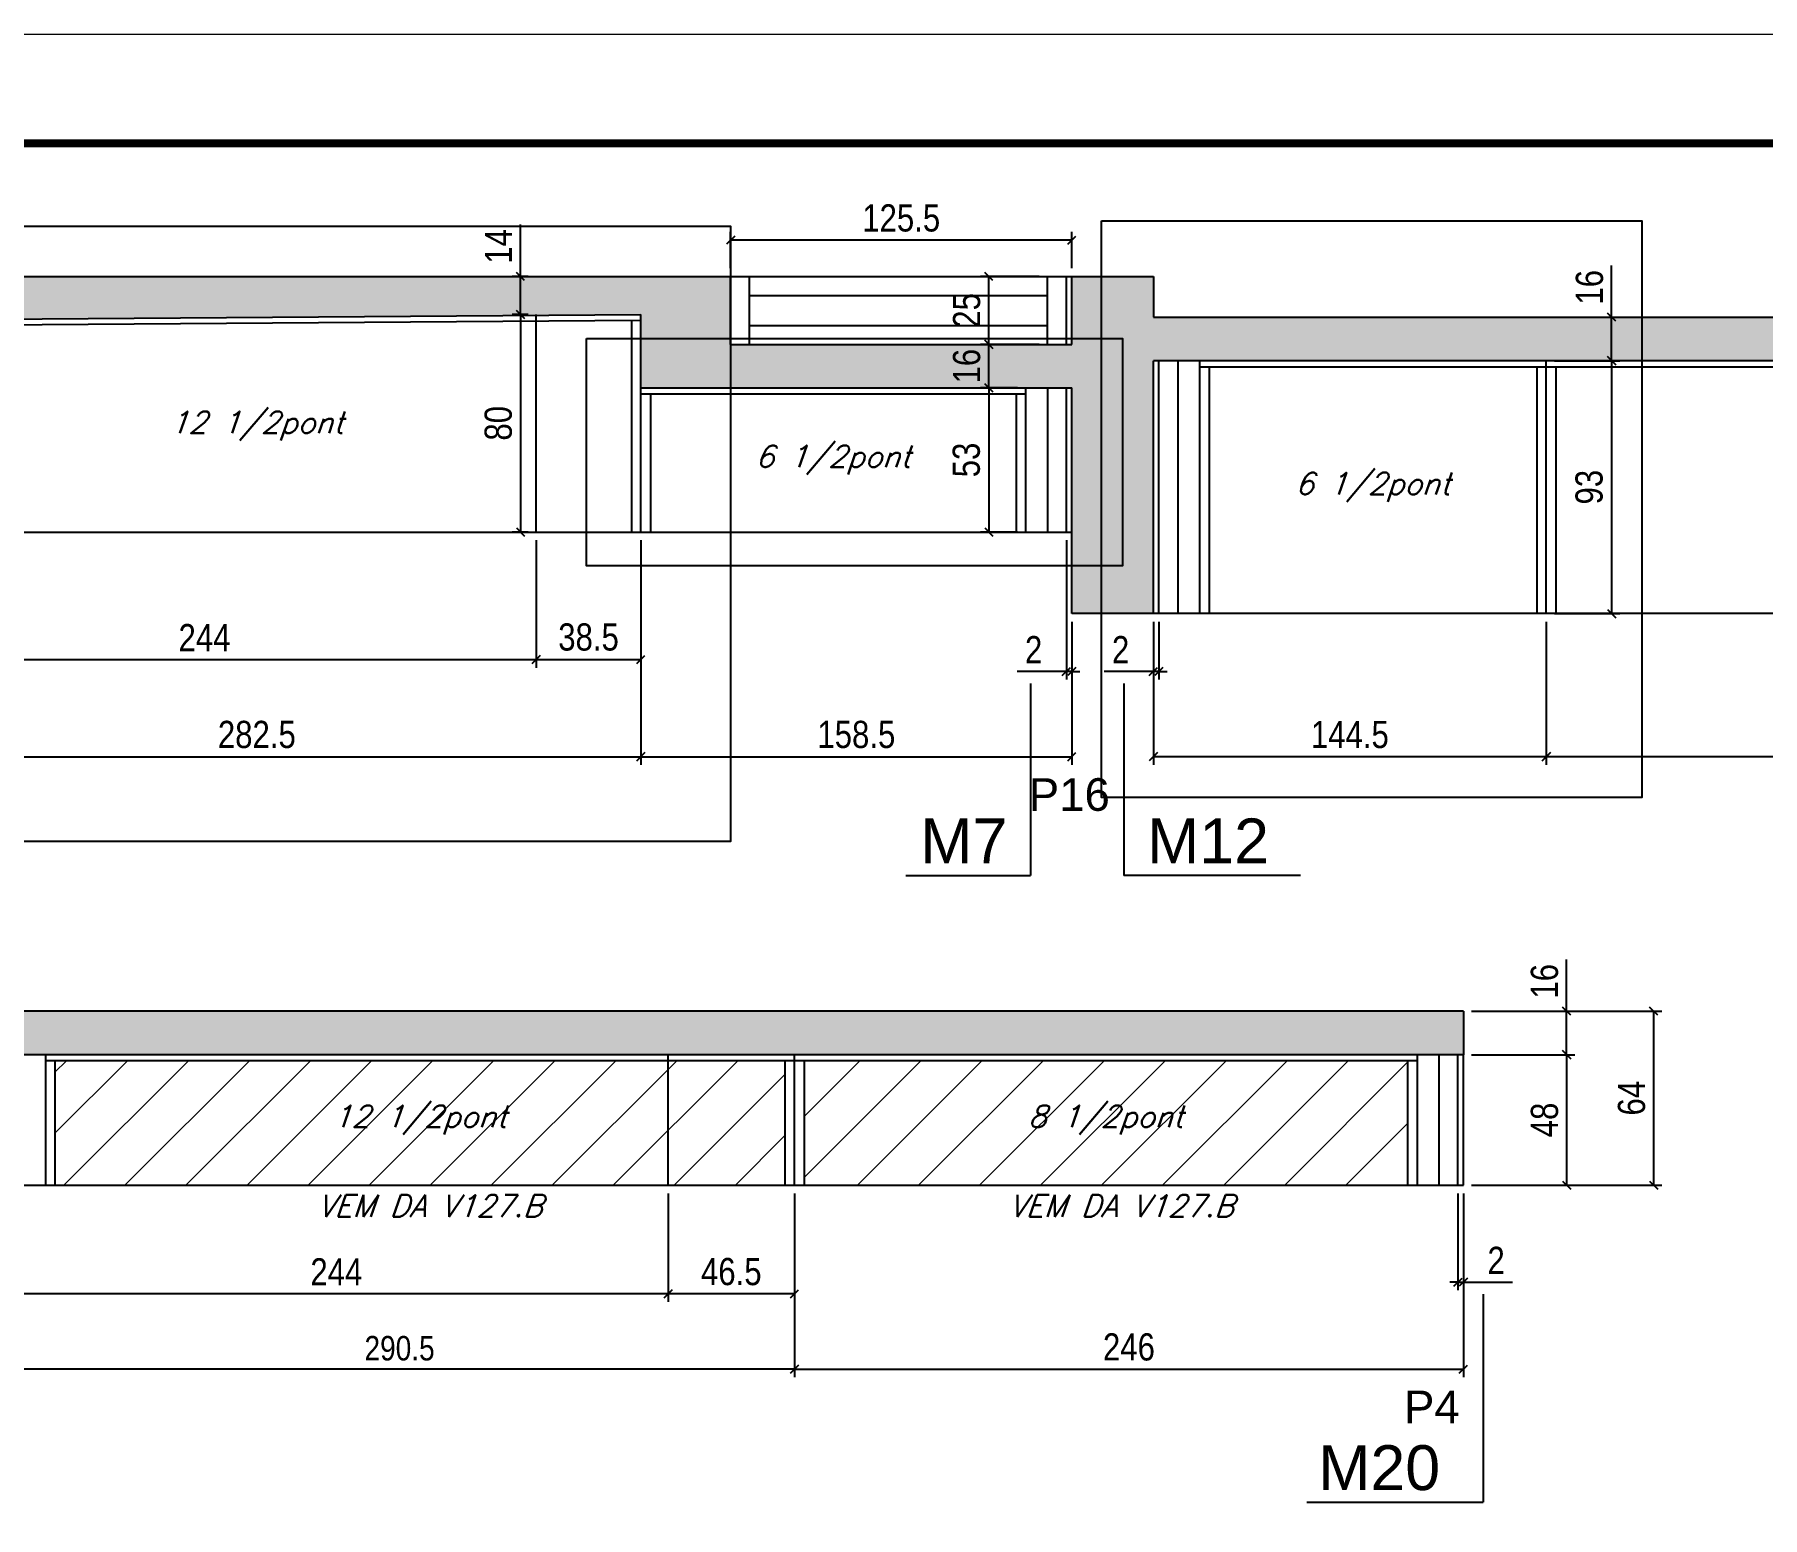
# Model space of a CAD drawing. Extents: x 2603 to 22413, y 1253 to 30260.
# Drawn here: x 6099 to 6734, y 16690 to 17235 of the extents above; entities that cross this region are included whole.
import ezdxf

# ---------------------------------------------------------------- set-up
doc = ezdxf.new("R2010")
doc.units = 0
doc.linetypes.add('DASHED', pattern=[0.75, 0.5, -0.25])
for name, color, linetype in [('5', 5, 'Continuous'), ('COTA', 241, 'Continuous'), ('NOMENCLATURA', 7, 'Continuous'), ('Painéis', 200, 'Continuous'), ('SARR_2.2x7', 40, 'Continuous'), ('SARR_3.5x7', 81, 'Continuous'), ('texto', 7, 'Continuous')]:
    doc.layers.add(name, color=color, linetype=linetype)
for name, color, linetype, lineweight in [('Folhas', 255, 'Continuous', 9), ('Hachura', 251, 'Continuous', 9), ('SARRAFO DE PRESSAO', 251, 'DASHED', 9)]:
    doc.layers.add(name, color=color, linetype=linetype, lineweight=lineweight)
doc.styles.add('COTA TECNICA', font='techl___.ttf', dxfattribs={"height": 10})
doc.styles.add('COTA TECNICA-50', font='techl___.ttf', dxfattribs={"height": 9})
doc.styles.add('Romans', font='romans.shx')
doc.styles.get("Standard").update_dxf_attribs({"font": 'arial.ttf'})
doc.dimstyles.new('COTA PAINEL-50', dxfattribs={"dimtxt": 9, "dimasz": 3, "dimexe": 3, "dimexo": 3, "dimgap": 3, "dimtad": 1, "dimdec": 1, "dimzin": 12, "dimdsep": 46, "dimtxsty": 'COTA TECNICA-50', "dimblk1": 'OBLIQUE', "dimblk2": 'OBLIQUE', "dimsah": 1, "dimcen": 0.9, "dimclrd": 4, "dimclre": 4, "dimclrt": 240, "dimadec": 1, "dimazin": 3, "dimtfac": 1, "dimtdec": 1, "dimtmove": 0, "dimatfit": 3, "dimfxl": 1, "dimtolj": 1, "dimtzin": 12, "dimarcsym": 0})
doc.dimstyles.new('PAINEL', dxfattribs={"dimtxt": 10, "dimasz": 3, "dimexe": 3, "dimexo": 3, "dimgap": 3, "dimtad": 1, "dimdec": 1, "dimzin": 12, "dimdsep": 46, "dimtxsty": 'COTA TECNICA', "dimblk1": 'OBLIQUE', "dimblk2": 'OBLIQUE', "dimsah": 1, "dimcen": 0.9, "dimclrd": 4, "dimclre": 4, "dimclrt": 240, "dimadec": 1, "dimazin": 3, "dimtfac": 1, "dimtdec": 1, "dimtmove": 0, "dimatfit": 3, "dimfxl": 1, "dimtolj": 1, "dimtzin": 12, "dimarcsym": 0})

# ---------------------------------------------------------------- blocks, each defined once
blk = doc.blocks.new('9999999999')
at = {"layer": 'Folhas'}
blk.add_lwpolyline([(98138.98, 34190.21), (99623.98, 34190.21), (99623.98, 35240.21), (98138.98, 35240.21)], close=True, dxfattribs=at)
at = {"layer": 'Folhas', "color": 30, "const_width": 3}
blk.add_lwpolyline([(98213.98, 34230.21), (99583.98, 34230.21), (99583.98, 35200.21), (98213.98, 35200.21)], close=True, dxfattribs=at)
blk = doc.blocks.new('_Oblique')
at = {"color": 0, "linetype": 'ByBlock', "lineweight": -2}
blk.add_line((-0.5, -0.5), (0.5, 0.5), dxfattribs=at)
blk = doc.blocks.new('*D2052')
at = {"layer": 'COTA', "color": 4, "linetype": 'ByBlock', "lineweight": -2, "transparency": 16777216}
for p, q in [((6039.3, 17048.9), (6039.3, 16966.27)), ((6321.8, 17048.9), (6321.8, 16966.27)), ((6039.3, 16969.27), (6321.8, 16969.27))]:
    blk.add_line(p, q, dxfattribs=at)
at = {"layer": 'Defpoints', "color": 0, "linetype": 'ByBlock', "transparency": 16777216}
for p in [(6039.3, 17051.9), (6321.8, 17051.9), (6321.8, 16969.27)]:
    blk.add_point(p, dxfattribs=at)
at = {"layer": 'COTA', "color": 4, "linetype": 'ByBlock', "lineweight": -2, "transparency": 16777216, "xscale": 3, "yscale": 3, "zscale": 3, "rotation": 180}
blk.add_blockref('_Oblique', (6039.3, 16969.27), dxfattribs=at)
at = {"layer": 'COTA', "color": 4, "linetype": 'ByBlock', "lineweight": -2, "transparency": 16777216, "xscale": 3, "yscale": 3, "zscale": 3}
blk.add_blockref('_Oblique', (6321.8, 16969.27), dxfattribs=at)
at = {"layer": 'COTA', "color": 240, "linetype": 'ByBlock', "transparency": 16777216, "insert": (6180.55, 16977.4), "char_height": 10, "attachment_point": 5, "style": 'COTA TECNICA'}
blk.add_mtext('\\A1;282.5', dxfattribs=at)
blk = doc.blocks.new('*D2053')
at = {"layer": 'COTA', "color": 4, "linetype": 'ByBlock', "lineweight": -2, "transparency": 16777216}
for p, q in [((6321.8, 17048.9), (6321.8, 16966.27)), ((6480.3, 17018.9), (6480.3, 16966.27)), ((6321.8, 16969.27), (6480.3, 16969.27))]:
    blk.add_line(p, q, dxfattribs=at)
at = {"layer": 'Defpoints', "color": 0, "linetype": 'ByBlock', "transparency": 16777216}
for p in [(6321.8, 17051.9), (6480.3, 17021.9), (6480.3, 16969.27)]:
    blk.add_point(p, dxfattribs=at)
at = {"layer": 'COTA', "color": 4, "linetype": 'ByBlock', "lineweight": -2, "transparency": 16777216, "xscale": 3, "yscale": 3, "zscale": 3, "rotation": 180}
blk.add_blockref('_Oblique', (6321.8, 16969.27), dxfattribs=at)
at = {"layer": 'COTA', "color": 4, "linetype": 'ByBlock', "lineweight": -2, "transparency": 16777216, "xscale": 3, "yscale": 3, "zscale": 3}
blk.add_blockref('_Oblique', (6480.3, 16969.27), dxfattribs=at)
at = {"layer": 'COTA', "color": 240, "linetype": 'ByBlock', "transparency": 16777216, "insert": (6401.05, 16977.4), "char_height": 10, "attachment_point": 5, "style": 'COTA TECNICA'}
blk.add_mtext('\\A1;158.5', dxfattribs=at)
blk = doc.blocks.new('*D1924')
at = {"layer": 'COTA', "color": 4, "linetype": 'ByBlock', "lineweight": -2, "transparency": 16777216}
for p, q in [((6654.8, 17018.9), (6654.8, 16966.27)), ((6898.8, 17018.9), (6898.8, 16966.27)), ((6898.8, 16969.27), (6654.8, 16969.27))]:
    blk.add_line(p, q, dxfattribs=at)
at = {"layer": 'Defpoints', "color": 0, "linetype": 'ByBlock', "transparency": 16777216}
for p in [(6654.8, 17021.9), (6898.8, 17021.9), (6654.8, 16969.27)]:
    blk.add_point(p, dxfattribs=at)
at = {"layer": 'COTA', "color": 4, "linetype": 'ByBlock', "lineweight": -2, "transparency": 16777216, "xscale": 3, "yscale": 3, "zscale": 3, "rotation": 180}
blk.add_blockref('_Oblique', (6654.8, 16969.27), dxfattribs=at)
at = {"layer": 'COTA', "color": 4, "linetype": 'ByBlock', "lineweight": -2, "transparency": 16777216, "xscale": 3, "yscale": 3, "zscale": 3}
blk.add_blockref('_Oblique', (6898.8, 16969.27), dxfattribs=at)
at = {"layer": 'COTA', "color": 240, "linetype": 'ByBlock', "transparency": 16777216, "insert": (6776.8, 16977.34), "char_height": 10, "attachment_point": 5, "style": 'COTA TECNICA'}
blk.add_mtext('\\A1;244', dxfattribs=at)
blk = doc.blocks.new('*D1925')
at = {"layer": 'COTA', "color": 4, "linetype": 'ByBlock', "lineweight": -2, "transparency": 16777216}
for p, q in [((6510.3, 17018.9), (6510.3, 16966.27)), ((6654.8, 17018.9), (6654.8, 16966.27)), ((6654.8, 16969.27), (6510.3, 16969.27))]:
    blk.add_line(p, q, dxfattribs=at)
at = {"layer": 'Defpoints', "color": 0, "linetype": 'ByBlock', "transparency": 16777216}
for p in [(6510.3, 17021.9), (6654.8, 17021.9), (6510.3, 16969.27)]:
    blk.add_point(p, dxfattribs=at)
at = {"layer": 'COTA', "color": 4, "linetype": 'ByBlock', "lineweight": -2, "transparency": 16777216, "xscale": 3, "yscale": 3, "zscale": 3, "rotation": 180}
blk.add_blockref('_Oblique', (6510.3, 16969.27), dxfattribs=at)
at = {"layer": 'COTA', "color": 4, "linetype": 'ByBlock', "lineweight": -2, "transparency": 16777216, "xscale": 3, "yscale": 3, "zscale": 3}
blk.add_blockref('_Oblique', (6654.8, 16969.27), dxfattribs=at)
at = {"layer": 'COTA', "color": 240, "linetype": 'ByBlock', "transparency": 16777216, "insert": (6582.55, 16977.38), "char_height": 10, "attachment_point": 5, "style": 'COTA TECNICA'}
blk.add_mtext('\\A1;144.5', dxfattribs=at)
blk = doc.blocks.new('*D1926')
at = {"layer": 'COTA', "color": 4, "linetype": 'ByBlock', "lineweight": -2, "transparency": 16777216}
for p, q in [((6510.3, 17018.9), (6510.3, 16997.64)), ((6512.3, 17018.9), (6512.3, 16997.64)), ((6510.3, 17000.64), (6492.19, 17000.64)), ((6512.3, 17000.64), (6510.3, 17000.64)), ((6512.3, 17000.64), (6515.3, 17000.64))]:
    blk.add_line(p, q, dxfattribs=at)
at = {"layer": 'Defpoints', "color": 0, "linetype": 'ByBlock', "transparency": 16777216}
for p in [(6510.3, 17021.9), (6512.3, 17021.9), (6510.3, 17000.64)]:
    blk.add_point(p, dxfattribs=at)
at = {"layer": 'COTA', "color": 4, "linetype": 'ByBlock', "lineweight": -2, "transparency": 16777216, "xscale": 3, "yscale": 3, "zscale": 3}
blk.add_blockref('_Oblique', (6510.3, 17000.64), dxfattribs=at)
at = {"layer": 'COTA', "color": 4, "linetype": 'ByBlock', "lineweight": -2, "transparency": 16777216, "xscale": 3, "yscale": 3, "zscale": 3, "rotation": 180}
blk.add_blockref('_Oblique', (6512.3, 17000.64), dxfattribs=at)
at = {"layer": 'COTA', "color": 240, "linetype": 'ByBlock', "transparency": 16777216, "insert": (6498.24, 17008.64), "char_height": 10, "attachment_point": 5, "style": 'COTA TECNICA'}
blk.add_mtext('\\A1;2', dxfattribs=at)
blk = doc.blocks.new('*D2002')
at = {"layer": 'COTA', "color": 4, "linetype": 'ByBlock', "lineweight": -2, "transparency": 16777216}
for p, q in [((6478.3, 17048.9), (6478.3, 16997.64)), ((6480.3, 17018.9), (6480.3, 16997.64)), ((6478.3, 17000.64), (6460.19, 17000.64)), ((6480.3, 17000.64), (6478.3, 17000.64)), ((6480.3, 17000.64), (6483.3, 17000.64))]:
    blk.add_line(p, q, dxfattribs=at)
at = {"layer": 'Defpoints', "color": 0, "linetype": 'ByBlock', "transparency": 16777216}
for p in [(6478.3, 17051.9), (6480.3, 17021.9), (6478.3, 17000.64)]:
    blk.add_point(p, dxfattribs=at)
at = {"layer": 'COTA', "color": 4, "linetype": 'ByBlock', "lineweight": -2, "transparency": 16777216, "xscale": 3, "yscale": 3, "zscale": 3}
blk.add_blockref('_Oblique', (6478.3, 17000.64), dxfattribs=at)
at = {"layer": 'COTA', "color": 4, "linetype": 'ByBlock', "lineweight": -2, "transparency": 16777216, "xscale": 3, "yscale": 3, "zscale": 3, "rotation": 180}
blk.add_blockref('_Oblique', (6480.3, 17000.64), dxfattribs=at)
at = {"layer": 'COTA', "color": 240, "linetype": 'ByBlock', "transparency": 16777216, "insert": (6466.24, 17008.64), "char_height": 10, "attachment_point": 5, "style": 'COTA TECNICA'}
blk.add_mtext('\\A1;2', dxfattribs=at)
blk = doc.blocks.new('*D2003')
at = {"layer": 'COTA', "color": 4, "linetype": 'ByBlock', "lineweight": -2, "transparency": 16777216}
for p, q in [((6039.3, 17048.9), (6039.3, 17002)), ((6283.3, 17048.9), (6283.3, 17002)), ((6039.3, 17005), (6283.3, 17005))]:
    blk.add_line(p, q, dxfattribs=at)
at = {"layer": 'Defpoints', "color": 0, "linetype": 'ByBlock', "transparency": 16777216}
for p in [(6039.3, 17051.9), (6283.3, 17051.9), (6283.3, 17005)]:
    blk.add_point(p, dxfattribs=at)
at = {"layer": 'COTA', "color": 4, "linetype": 'ByBlock', "lineweight": -2, "transparency": 16777216, "xscale": 3, "yscale": 3, "zscale": 3, "rotation": 180}
blk.add_blockref('_Oblique', (6039.3, 17005), dxfattribs=at)
at = {"layer": 'COTA', "color": 4, "linetype": 'ByBlock', "lineweight": -2, "transparency": 16777216, "xscale": 3, "yscale": 3, "zscale": 3}
blk.add_blockref('_Oblique', (6283.3, 17005), dxfattribs=at)
at = {"layer": 'COTA', "color": 240, "linetype": 'ByBlock', "transparency": 16777216, "insert": (6161.3, 17013.07), "char_height": 10, "attachment_point": 5, "style": 'COTA TECNICA'}
blk.add_mtext('\\A1;244', dxfattribs=at)
blk = doc.blocks.new('*D2004')
at = {"layer": 'COTA', "color": 4, "linetype": 'ByBlock', "lineweight": -2, "transparency": 16777216}
for p, q in [((6283.3, 17048.9), (6283.3, 17002)), ((6321.8, 17048.9), (6321.8, 17002)), ((6283.3, 17005), (6321.8, 17005))]:
    blk.add_line(p, q, dxfattribs=at)
at = {"layer": 'Defpoints', "color": 0, "linetype": 'ByBlock', "transparency": 16777216}
for p in [(6283.3, 17051.9), (6321.8, 17051.9), (6321.8, 17005)]:
    blk.add_point(p, dxfattribs=at)
at = {"layer": 'COTA', "color": 4, "linetype": 'ByBlock', "lineweight": -2, "transparency": 16777216, "xscale": 3, "yscale": 3, "zscale": 3, "rotation": 180}
blk.add_blockref('_Oblique', (6283.3, 17005), dxfattribs=at)
at = {"layer": 'COTA', "color": 4, "linetype": 'ByBlock', "lineweight": -2, "transparency": 16777216, "xscale": 3, "yscale": 3, "zscale": 3}
blk.add_blockref('_Oblique', (6321.8, 17005), dxfattribs=at)
at = {"layer": 'COTA', "color": 240, "linetype": 'ByBlock', "transparency": 16777216, "insert": (6302.55, 17013.24), "char_height": 10, "attachment_point": 5, "style": 'COTA TECNICA'}
blk.add_mtext('\\A1;38.5', dxfattribs=at)
blk = doc.blocks.new('*D2008')
at = {"layer": 'COTA', "color": 4, "linetype": 'ByBlock', "lineweight": -2, "transparency": 16777216}
for p, q in [((6657.8, 17114.9), (6681.83, 17114.9)), ((6678.83, 17114.9), (6678.83, 17021.9)), ((6657.8, 17021.9), (6681.83, 17021.9))]:
    blk.add_line(p, q, dxfattribs=at)
at = {"layer": 'Defpoints', "color": 0, "linetype": 'ByBlock', "transparency": 16777216}
for p in [(6654.8, 17114.9), (6654.8, 17021.9), (6678.83, 17021.9)]:
    blk.add_point(p, dxfattribs=at)
at = {"layer": 'COTA', "color": 4, "linetype": 'ByBlock', "lineweight": -2, "transparency": 16777216, "xscale": 3, "yscale": 3, "zscale": 3}
for p, rotation in [((6678.83, 17114.9), 90), ((6678.83, 17021.9), 270)]:
    blk.add_blockref('_Oblique', p, dxfattribs=dict(at, rotation=rotation))
at = {"layer": 'COTA', "color": 240, "linetype": 'ByBlock', "transparency": 16777216, "insert": (6670.58, 17068.4), "char_height": 10, "attachment_point": 5, "rotation": 90, "style": 'COTA TECNICA'}
blk.add_mtext('\\A1;93', dxfattribs=at)
blk = doc.blocks.new('*D2009')
at = {"layer": 'COTA', "color": 4, "linetype": 'ByBlock', "lineweight": -2, "transparency": 16777216}
for p, q in [((6678.83, 17130.9), (6678.83, 17149.91)), ((6678.83, 17114.9), (6678.83, 17130.9)), ((6681.83, 17130.9), (6681.83, 17130.9)), ((6681.83, 17114.9), (6681.83, 17114.9))]:
    blk.add_line(p, q, dxfattribs=at)
at = {"layer": 'Defpoints', "color": 0, "linetype": 'ByBlock', "transparency": 16777216}
for p in [(6678.83, 17130.9), (6678.83, 17130.9), (6678.83, 17114.9)]:
    blk.add_point(p, dxfattribs=at)
at = {"layer": 'COTA', "color": 4, "linetype": 'ByBlock', "lineweight": -2, "transparency": 16777216, "xscale": 3, "yscale": 3, "zscale": 3}
for p, rotation in [((6678.83, 17130.9), 90), ((6678.83, 17114.9), 270)]:
    blk.add_blockref('_Oblique', p, dxfattribs=dict(at, rotation=rotation))
at = {"layer": 'COTA', "color": 240, "linetype": 'ByBlock', "transparency": 16777216, "insert": (6670.72, 17141.9), "char_height": 10, "attachment_point": 5, "rotation": 90, "style": 'COTA TECNICA'}
blk.add_mtext('\\A1;16', dxfattribs=at)
blk = doc.blocks.new('*D2010')
at = {"layer": 'COTA', "color": 4, "linetype": 'ByBlock', "lineweight": -2, "transparency": 16777216}
for p, q in [((6354.8, 17148.9), (6354.8, 17162.24)), ((6480.3, 17159.24), (6354.8, 17159.24)), ((6480.3, 17148.9), (6480.3, 17162.24))]:
    blk.add_line(p, q, dxfattribs=at)
at = {"layer": 'Defpoints', "color": 0, "linetype": 'ByBlock', "transparency": 16777216}
for p in [(6354.8, 17159.24), (6354.8, 17145.9), (6480.3, 17145.9)]:
    blk.add_point(p, dxfattribs=at)
at = {"layer": 'COTA', "color": 4, "linetype": 'ByBlock', "lineweight": -2, "transparency": 16777216, "xscale": 3, "yscale": 3, "zscale": 3, "rotation": 180}
blk.add_blockref('_Oblique', (6354.8, 17159.24), dxfattribs=at)
at = {"layer": 'COTA', "color": 4, "linetype": 'ByBlock', "lineweight": -2, "transparency": 16777216, "xscale": 3, "yscale": 3, "zscale": 3}
blk.add_blockref('_Oblique', (6480.3, 17159.24), dxfattribs=at)
at = {"layer": 'COTA', "color": 240, "linetype": 'ByBlock', "transparency": 16777216, "insert": (6417.55, 17167.35), "char_height": 10, "attachment_point": 5, "style": 'COTA TECNICA'}
blk.add_mtext('\\A1;125.5', dxfattribs=at)
blk = doc.blocks.new('*D359')
at = {"layer": 'COTA', "color": 4, "linetype": 'ByBlock', "lineweight": -2, "transparency": 16777216}
for p, q in [((6378.3, 16808.69), (6378.3, 16741.06)), ((6087.8, 16793.69), (6087.8, 16741.06)), ((6378.3, 16744.06), (6087.8, 16744.06))]:
    blk.add_line(p, q, dxfattribs=at)
at = {"layer": 'Defpoints', "color": 0, "linetype": 'ByBlock', "transparency": 16777216}
for p in [(6378.3, 16811.69), (6087.8, 16796.69), (6087.8, 16744.06)]:
    blk.add_point(p, dxfattribs=at)
at = {"layer": 'COTA', "color": 4, "linetype": 'ByBlock', "lineweight": -2, "transparency": 16777216, "xscale": 3, "yscale": 3, "zscale": 3, "rotation": 180}
blk.add_blockref('_Oblique', (6087.8, 16744.06), dxfattribs=at)
at = {"layer": 'COTA', "color": 4, "linetype": 'ByBlock', "lineweight": -2, "transparency": 16777216, "xscale": 3, "yscale": 3, "zscale": 3}
blk.add_blockref('_Oblique', (6378.3, 16744.06), dxfattribs=at)
at = {"layer": 'COTA', "color": 240, "linetype": 'ByBlock', "transparency": 16777216, "insert": (6233.05, 16751.69), "char_height": 9, "attachment_point": 5, "style": 'COTA TECNICA-50'}
blk.add_mtext('\\A1;290.5', dxfattribs=at)
blk = doc.blocks.new('*D2011')
at = {"layer": 'COTA', "color": 4, "linetype": 'ByBlock', "lineweight": -2, "transparency": 16777216}
for p, q in [((6378.3, 16808.69), (6378.3, 16741.06)), ((6624.3, 16808.69), (6624.3, 16741.06)), ((6378.3, 16744.06), (6624.3, 16744.06))]:
    blk.add_line(p, q, dxfattribs=at)
at = {"layer": 'Defpoints', "color": 0, "linetype": 'ByBlock', "transparency": 16777216}
for p in [(6378.3, 16811.69), (6624.3, 16811.69), (6624.3, 16744.06)]:
    blk.add_point(p, dxfattribs=at)
at = {"layer": 'COTA', "color": 4, "linetype": 'ByBlock', "lineweight": -2, "transparency": 16777216, "xscale": 3, "yscale": 3, "zscale": 3, "rotation": 180}
blk.add_blockref('_Oblique', (6378.3, 16744.06), dxfattribs=at)
at = {"layer": 'COTA', "color": 4, "linetype": 'ByBlock', "lineweight": -2, "transparency": 16777216, "xscale": 3, "yscale": 3, "zscale": 3}
blk.add_blockref('_Oblique', (6624.3, 16744.06), dxfattribs=at)
at = {"layer": 'COTA', "color": 240, "linetype": 'ByBlock', "transparency": 16777216, "insert": (6501.3, 16752.16), "char_height": 10, "attachment_point": 5, "style": 'COTA TECNICA'}
blk.add_mtext('\\A1;246', dxfattribs=at)
blk = doc.blocks.new('*D2012')
at = {"layer": 'COTA', "color": 4, "linetype": 'ByBlock', "lineweight": -2, "transparency": 16777216}
for p, q in [((6622.3, 16808.69), (6622.3, 16773.05)), ((6624.3, 16808.69), (6624.3, 16773.05)), ((6622.3, 16776.05), (6619.3, 16776.05)), ((6622.3, 16776.05), (6624.3, 16776.05)), ((6624.3, 16776.05), (6642.41, 16776.05))]:
    blk.add_line(p, q, dxfattribs=at)
at = {"layer": 'Defpoints', "color": 0, "linetype": 'ByBlock', "transparency": 16777216}
for p in [(6622.3, 16811.69), (6624.3, 16811.69), (6624.3, 16776.05)]:
    blk.add_point(p, dxfattribs=at)
at = {"layer": 'COTA', "color": 4, "linetype": 'ByBlock', "lineweight": -2, "transparency": 16777216, "xscale": 3, "yscale": 3, "zscale": 3}
blk.add_blockref('_Oblique', (6622.3, 16776.05), dxfattribs=at)
at = {"layer": 'COTA', "color": 4, "linetype": 'ByBlock', "lineweight": -2, "transparency": 16777216, "xscale": 3, "yscale": 3, "zscale": 3, "rotation": 180}
blk.add_blockref('_Oblique', (6624.3, 16776.05), dxfattribs=at)
at = {"layer": 'COTA', "color": 240, "linetype": 'ByBlock', "transparency": 16777216, "insert": (6636.35, 16784.05), "char_height": 10, "attachment_point": 5, "style": 'COTA TECNICA'}
blk.add_mtext('\\A1;2', dxfattribs=at)
blk = doc.blocks.new('*D2013')
at = {"layer": 'COTA', "color": 4, "linetype": 'ByBlock', "lineweight": -2, "transparency": 16777216}
for p, q in [((6331.8, 16808.69), (6331.8, 16768.76)), ((6378.3, 16808.69), (6378.3, 16768.76)), ((6378.3, 16771.76), (6331.8, 16771.76))]:
    blk.add_line(p, q, dxfattribs=at)
at = {"layer": 'Defpoints', "color": 0, "linetype": 'ByBlock', "transparency": 16777216}
for p in [(6331.8, 16811.69), (6378.3, 16811.69), (6331.8, 16771.76)]:
    blk.add_point(p, dxfattribs=at)
at = {"layer": 'COTA', "color": 4, "linetype": 'ByBlock', "lineweight": -2, "transparency": 16777216, "xscale": 3, "yscale": 3, "zscale": 3, "rotation": 180}
blk.add_blockref('_Oblique', (6331.8, 16771.76), dxfattribs=at)
at = {"layer": 'COTA', "color": 4, "linetype": 'ByBlock', "lineweight": -2, "transparency": 16777216, "xscale": 3, "yscale": 3, "zscale": 3}
blk.add_blockref('_Oblique', (6378.3, 16771.76), dxfattribs=at)
at = {"layer": 'COTA', "color": 240, "linetype": 'ByBlock', "transparency": 16777216, "insert": (6355.05, 16779.87), "char_height": 10, "attachment_point": 5, "style": 'COTA TECNICA'}
blk.add_mtext('\\A1;46.5', dxfattribs=at)
blk = doc.blocks.new('*D2014')
at = {"layer": 'COTA', "color": 4, "linetype": 'ByBlock', "lineweight": -2, "transparency": 16777216}
for p, q in [((6331.8, 16808.69), (6331.8, 16768.76)), ((6087.8, 16793.69), (6087.8, 16768.76)), ((6331.8, 16771.76), (6087.8, 16771.76))]:
    blk.add_line(p, q, dxfattribs=at)
at = {"layer": 'Defpoints', "color": 0, "linetype": 'ByBlock', "transparency": 16777216}
for p in [(6331.8, 16811.69), (6087.8, 16796.69), (6087.8, 16771.76)]:
    blk.add_point(p, dxfattribs=at)
at = {"layer": 'COTA', "color": 4, "linetype": 'ByBlock', "lineweight": -2, "transparency": 16777216, "xscale": 3, "yscale": 3, "zscale": 3, "rotation": 180}
blk.add_blockref('_Oblique', (6087.8, 16771.76), dxfattribs=at)
at = {"layer": 'COTA', "color": 4, "linetype": 'ByBlock', "lineweight": -2, "transparency": 16777216, "xscale": 3, "yscale": 3, "zscale": 3}
blk.add_blockref('_Oblique', (6331.8, 16771.76), dxfattribs=at)
at = {"layer": 'COTA', "color": 240, "linetype": 'ByBlock', "transparency": 16777216, "insert": (6209.8, 16779.83), "char_height": 10, "attachment_point": 5, "style": 'COTA TECNICA'}
blk.add_mtext('\\A1;244', dxfattribs=at)
blk = doc.blocks.new('*D2020')
at = {"layer": 'COTA', "color": 4, "linetype": 'ByBlock', "lineweight": -2, "transparency": 16777216}
for p, q in [((6627.3, 16859.69), (6665.28, 16859.69)), ((6662.28, 16859.69), (6662.28, 16811.69)), ((6627.3, 16811.69), (6665.28, 16811.69))]:
    blk.add_line(p, q, dxfattribs=at)
at = {"layer": 'Defpoints', "color": 0, "linetype": 'ByBlock', "transparency": 16777216}
for p in [(6624.3, 16859.69), (6624.3, 16811.69), (6662.28, 16811.69)]:
    blk.add_point(p, dxfattribs=at)
at = {"layer": 'COTA', "color": 4, "linetype": 'ByBlock', "lineweight": -2, "transparency": 16777216, "xscale": 3, "yscale": 3, "zscale": 3}
for p, rotation in [((6662.28, 16859.69), 90), ((6662.28, 16811.69), 270)]:
    blk.add_blockref('_Oblique', p, dxfattribs=dict(at, rotation=rotation))
at = {"layer": 'COTA', "color": 240, "linetype": 'ByBlock', "transparency": 16777216, "insert": (6654.18, 16835.69), "char_height": 10, "attachment_point": 5, "rotation": 90, "style": 'COTA TECNICA'}
blk.add_mtext('\\A1;48', dxfattribs=at)
blk = doc.blocks.new('*D2021')
at = {"layer": 'COTA', "color": 4, "linetype": 'ByBlock', "lineweight": -2, "transparency": 16777216}
for p, q in [((6662.28, 16875.69), (6662.28, 16894.7)), ((6627.3, 16875.69), (6665.28, 16875.69)), ((6662.28, 16859.69), (6662.28, 16875.69)), ((6627.3, 16859.69), (6665.28, 16859.69))]:
    blk.add_line(p, q, dxfattribs=at)
at = {"layer": 'Defpoints', "color": 0, "linetype": 'ByBlock', "transparency": 16777216}
for p in [(6624.3, 16875.69), (6662.28, 16875.69), (6624.3, 16859.69)]:
    blk.add_point(p, dxfattribs=at)
at = {"layer": 'COTA', "color": 4, "linetype": 'ByBlock', "lineweight": -2, "transparency": 16777216, "xscale": 3, "yscale": 3, "zscale": 3}
for p, rotation in [((6662.28, 16875.69), 90), ((6662.28, 16859.69), 270)]:
    blk.add_blockref('_Oblique', p, dxfattribs=dict(at, rotation=rotation))
at = {"layer": 'COTA', "color": 240, "linetype": 'ByBlock', "transparency": 16777216, "insert": (6654.17, 16886.69), "char_height": 10, "attachment_point": 5, "rotation": 90, "style": 'COTA TECNICA'}
blk.add_mtext('\\A1;16', dxfattribs=at)
blk = doc.blocks.new('*D2022')
at = {"layer": 'COTA', "color": 4, "linetype": 'ByBlock', "lineweight": -2, "transparency": 16777216}
for p, q in [((6627.3, 16875.69), (6697.31, 16875.69)), ((6694.31, 16811.69), (6694.31, 16875.69)), ((6627.3, 16811.69), (6697.31, 16811.69))]:
    blk.add_line(p, q, dxfattribs=at)
at = {"layer": 'Defpoints', "color": 0, "linetype": 'ByBlock', "transparency": 16777216}
for p in [(6624.3, 16875.69), (6694.31, 16875.69), (6624.3, 16811.69)]:
    blk.add_point(p, dxfattribs=at)
at = {"layer": 'COTA', "color": 4, "linetype": 'ByBlock', "lineweight": -2, "transparency": 16777216, "xscale": 3, "yscale": 3, "zscale": 3}
for p, rotation in [((6694.31, 16875.69), 90), ((6694.31, 16811.69), 270)]:
    blk.add_blockref('_Oblique', p, dxfattribs=dict(at, rotation=rotation))
at = {"layer": 'COTA', "color": 240, "linetype": 'ByBlock', "transparency": 16777216, "insert": (6686.2, 16843.69), "char_height": 10, "attachment_point": 5, "rotation": 90, "style": 'COTA TECNICA'}
blk.add_mtext('\\A1;64', dxfattribs=at)
blk = doc.blocks.new('*D1554')
at = {"layer": 'COTA', "color": 4, "linetype": 'ByBlock', "lineweight": -2, "transparency": 16777216}
for p, q in [((6280.3, 17131.9), (6274.5, 17131.9)), ((6277.5, 17131.9), (6277.5, 17051.9)), ((6280.3, 17051.9), (6274.5, 17051.9))]:
    blk.add_line(p, q, dxfattribs=at)
at = {"layer": 'Defpoints', "color": 0, "linetype": 'ByBlock', "transparency": 16777216}
for p in [(6283.3, 17131.9), (6277.5, 17051.9), (6283.3, 17051.9)]:
    blk.add_point(p, dxfattribs=at)
at = {"layer": 'COTA', "color": 4, "linetype": 'ByBlock', "lineweight": -2, "transparency": 16777216, "xscale": 3, "yscale": 3, "zscale": 3}
for p, rotation in [((6277.5, 17131.9), 90), ((6277.5, 17051.9), 270)]:
    blk.add_blockref('_Oblique', p, dxfattribs=dict(at, rotation=rotation))
at = {"layer": 'COTA', "color": 240, "linetype": 'ByBlock', "transparency": 16777216, "insert": (6269.38, 17091.9), "char_height": 10, "attachment_point": 5, "rotation": 90, "style": 'COTA TECNICA'}
blk.add_mtext('\\A1;80', dxfattribs=at)
blk = doc.blocks.new('*D1555')
at = {"layer": 'COTA', "color": 4, "linetype": 'ByBlock', "lineweight": -2, "transparency": 16777216}
for p, q in [((6277.5, 17145.9), (6277.5, 17165.01)), ((6280.3, 17145.9), (6274.5, 17145.9)), ((6277.5, 17131.9), (6277.5, 17145.9)), ((6280.3, 17131.9), (6274.5, 17131.9))]:
    blk.add_line(p, q, dxfattribs=at)
at = {"layer": 'Defpoints', "color": 0, "linetype": 'ByBlock', "transparency": 16777216}
for p in [(6277.5, 17145.9), (6283.3, 17145.9), (6283.3, 17131.9)]:
    blk.add_point(p, dxfattribs=at)
at = {"layer": 'COTA', "color": 4, "linetype": 'ByBlock', "lineweight": -2, "transparency": 16777216, "xscale": 3, "yscale": 3, "zscale": 3}
for p, rotation in [((6277.5, 17145.9), 90), ((6277.5, 17131.9), 270)]:
    blk.add_blockref('_Oblique', p, dxfattribs=dict(at, rotation=rotation))
at = {"layer": 'COTA', "color": 240, "linetype": 'ByBlock', "transparency": 16777216, "insert": (6269.43, 17156.96), "char_height": 10, "attachment_point": 5, "rotation": 90, "style": 'COTA TECNICA'}
blk.add_mtext('\\A1;14', dxfattribs=at)
blk = doc.blocks.new('*D1556')
at = {"layer": 'COTA', "color": 4, "linetype": 'ByBlock', "lineweight": -2, "transparency": 16777216}
for p, q in [((6460.3, 17104.9), (6446.75, 17104.9)), ((6449.75, 17104.9), (6449.75, 17051.9)), ((6460.3, 17051.9), (6446.75, 17051.9))]:
    blk.add_line(p, q, dxfattribs=at)
at = {"layer": 'Defpoints', "color": 0, "linetype": 'ByBlock', "transparency": 16777216}
for p in [(6463.3, 17104.9), (6449.75, 17051.9), (6463.3, 17051.9)]:
    blk.add_point(p, dxfattribs=at)
at = {"layer": 'COTA', "color": 4, "linetype": 'ByBlock', "lineweight": -2, "transparency": 16777216, "xscale": 3, "yscale": 3, "zscale": 3}
for p, rotation in [((6449.75, 17104.9), 90), ((6449.75, 17051.9), 270)]:
    blk.add_blockref('_Oblique', p, dxfattribs=dict(at, rotation=rotation))
at = {"layer": 'COTA', "color": 240, "linetype": 'ByBlock', "transparency": 16777216, "insert": (6441.53, 17078.4), "char_height": 10, "attachment_point": 5, "rotation": 90, "style": 'COTA TECNICA'}
blk.add_mtext('\\A1;53', dxfattribs=at)
blk = doc.blocks.new('*D1557')
at = {"layer": 'COTA', "color": 4, "linetype": 'ByBlock', "lineweight": -2, "transparency": 16777216}
for p, q in [((6460.3, 17120.9), (6446.75, 17120.9)), ((6449.75, 17104.9), (6449.75, 17120.9)), ((6460.3, 17104.9), (6446.75, 17104.9))]:
    blk.add_line(p, q, dxfattribs=at)
at = {"layer": 'Defpoints', "color": 0, "linetype": 'ByBlock', "transparency": 16777216}
for p in [(6449.75, 17120.9), (6463.3, 17120.9), (6463.3, 17104.9)]:
    blk.add_point(p, dxfattribs=at)
at = {"layer": 'COTA', "color": 4, "linetype": 'ByBlock', "lineweight": -2, "transparency": 16777216, "xscale": 3, "yscale": 3, "zscale": 3}
for p, rotation in [((6449.75, 17120.9), 90), ((6449.75, 17104.9), 270)]:
    blk.add_blockref('_Oblique', p, dxfattribs=dict(at, rotation=rotation))
at = {"layer": 'COTA', "color": 240, "linetype": 'ByBlock', "transparency": 16777216, "insert": (6441.65, 17112.9), "char_height": 10, "attachment_point": 5, "rotation": 90, "style": 'COTA TECNICA'}
blk.add_mtext('\\A1;16', dxfattribs=at)
blk = doc.blocks.new('*D1558')
at = {"layer": 'COTA', "color": 4, "linetype": 'ByBlock', "lineweight": -2, "transparency": 16777216}
for p, q in [((6468.3, 17145.9), (6446.75, 17145.9)), ((6449.75, 17120.9), (6449.75, 17145.9)), ((6468.3, 17120.9), (6446.75, 17120.9))]:
    blk.add_line(p, q, dxfattribs=at)
at = {"layer": 'Defpoints', "color": 0, "linetype": 'ByBlock', "transparency": 16777216}
for p in [(6449.75, 17145.9), (6471.3, 17145.9), (6471.3, 17120.9)]:
    blk.add_point(p, dxfattribs=at)
at = {"layer": 'COTA', "color": 4, "linetype": 'ByBlock', "lineweight": -2, "transparency": 16777216, "xscale": 3, "yscale": 3, "zscale": 3}
for p, rotation in [((6449.75, 17145.9), 90), ((6449.75, 17120.9), 270)]:
    blk.add_blockref('_Oblique', p, dxfattribs=dict(at, rotation=rotation))
at = {"layer": 'COTA', "color": 240, "linetype": 'ByBlock', "transparency": 16777216, "insert": (6441.64, 17133.4), "char_height": 10, "attachment_point": 5, "rotation": 90, "style": 'COTA TECNICA'}
blk.add_mtext('\\A1;25', dxfattribs=at)

msp = doc.modelspace()

# ---------------------------------------------------------------- hatches: boundary and pattern name
at = {"layer": 'COTA', "linetype": 'ByBlock'}
h = msp.add_hatch(dxfattribs=at)
h.set_pattern_fill('AR-CONC', color=256, scale=0.03)
h.set_pattern_definition([(50, (-126456.1945, -5371.0305), (5.46554007, -0.47817257), [0.5715, -6.2865]), (355, (-126456.1945, -5371.0305), (-1.05730264, 5.73170536), [0.4572, -5.02921753]), (100.4514447, (-126455.739, -5371.0704), (4.40823741, 5.25353256), [0.48570026, -5.34270734]), (46.1842, (-126456.1945, -5369.5065), (8.13237123, -1.26126984), [0.85725, -9.42975]), (96.6355576, (-126455.517, -5369.612), (7.122124, 7.42278374), [0.7285507, -8.01406824]), (351.184151, (-126456.1945, -5369.5065), (7.122124, 7.42278374), [0.685799, -7.54379196]), (21, (-126455.4325, -5369.8875), (4.54843174, -3.06795595), [0.5715, -6.2865]), (326, (-126455.4325, -5369.8875), (1.85406085, 5.52563898), [0.4572, -5.0292]), (71.451445, (-126455.0535, -5370.143), (6.40249258, 2.45768307), [0.48570026, -5.34269813]), (37.5, (-126456.1945, -5371.0305), (0.092658098, 2.536651166), [0, -4.96824, 0, -5.1054, 0, -5.04825]), (7.5, (-126456.1945, -5371.0305), (2.004589875, 3.005417245), [0, -2.91084, 0, -4.85394, 0, -1.92405]), (327.5, (-126457.8938, -5371.0305), (4.067717855, -0.17186232), [0, -1.905, 0, -5.9436, 0, -7.8867]), (317.5, (-126458.6558, -5371.0305), (4.44387544, 0.76279473), [0, -2.4765, 0, -3.94716, 0, -5.6007])])
h.paths.add_polyline_path([(6480.3, 17051.9), (6480.3, 17021.9), (6510.3, 17021.9), (6510.3, 17114.9), (6898.8, 17114.9), (6898.8, 17086.9), (7104.8, 17086.9), (7104.8, 17100.9), (6925.8, 17100.9), (6925.8, 17130.9), (6510.3, 17130.9), (6510.3, 17145.9), (6480.3, 17145.9), (6480.3, 17120.9), (6354.8, 17120.9), (6354.8, 17145.9), (6012.3, 17145.9), (6012.3, 17130.9), (6012.3, 17097.9), (5901.8, 17097.9), (5901.8, 17083.9), (6039.3, 17083.9), (6039.3, 17129.9), (6321.8, 17131.9), (6321.8, 17104.9), (6480.3, 17104.9)])
h = msp.add_hatch(dxfattribs=at)
h.set_pattern_fill('AR-CONC', color=256, scale=0.03)
h.set_pattern_definition([(50, (-126418.0314, -5371.0305), (5.46554007, -0.47817257), [0.5715, -6.2865]), (355, (-126418.0314, -5371.0305), (-1.05730264, 5.73170536), [0.4572, -5.02921753]), (100.4514447, (-126417.576, -5371.0704), (4.40823741, 5.25353256), [0.48570026, -5.34270734]), (46.1842, (-126418.0314, -5369.5065), (8.13237123, -1.26126984), [0.85725, -9.42975]), (96.6355576, (-126417.354, -5369.612), (7.122124, 7.42278374), [0.7285507, -8.01406824]), (351.184151, (-126418.031, -5369.5065), (7.122124, 7.42278374), [0.685799, -7.54379196]), (21, (-126417.2694, -5369.8875), (4.54843174, -3.06795595), [0.5715, -6.2865]), (326, (-126417.2694, -5369.8875), (1.85406085, 5.52563898), [0.4572, -5.0292]), (71.451445, (-126416.8904, -5370.143), (6.40249258, 2.45768307), [0.48570026, -5.34269813]), (37.5, (-126418.0314, -5371.0305), (0.092658098, 2.536651166), [0, -4.96824, 0, -5.1054, 0, -5.04825]), (7.5, (-126418.0314, -5371.0305), (2.004589875, 3.005417245), [0, -2.91084, 0, -4.85394, 0, -1.92405]), (327.5, (-126419.7307, -5371.0305), (4.067717855, -0.17186232), [0, -1.905, 0, -5.9436, 0, -7.8867]), (317.5, (-126420.4927, -5371.0305), (4.44387544, 0.76279473), [0, -2.4765, 0, -3.94716, 0, -5.6007])])
h.paths.add_polyline_path([(6087.8, 16859.69), (6624.3, 16859.69), (6624.3, 16875.69), (5901.8, 16875.69), (5901.8, 16861.69), (6057.8, 16861.69), (6057.8, 16796.69), (6087.8, 16796.69), (6087.8, 16811.69)])
at = {"layer": 'Hachura', "linetype": 'ByBlock'}
h = msp.add_hatch(dxfattribs=at)
h.set_pattern_fill('ANSI31', color=256, scale=5)
h.set_pattern_definition([(45, (-126418.031, -5371.03), (-11.2253202, 11.2253202), [])])
h.paths.add_polyline_path([(6106.3, 16857.49), (6106.3, 16811.69), (6331.8, 16811.69), (6331.8, 16857.49)])
h.paths.add_polyline_path([(6331.8, 16811.69), (6374.8, 16811.69), (6374.8, 16857.49), (6331.8, 16857.49)])
h.paths.add_polyline_path([(6603.8, 16811.69), (6603.8, 16857.49), (6381.8, 16857.49), (6381.8, 16811.69)])

# ---------------------------------------------------------------- linework, layer by layer
at = {"layer": 'COTA', "linetype": 'ByBlock'}
for p, q in [((6012.3, 17145.9), (6354.8, 17145.9)), ((6480.3, 17145.9), (6510.3, 17145.9)), ((6510.3, 17145.9), (6510.3, 17130.9)), ((6510.3, 17130.9), (6925.8, 17130.9)), ((6480.3, 17021.9), (6480.3, 17051.9)), ((6510.3, 17021.9), (6480.3, 17021.9)), ((6624.3, 16875.69), (5901.8, 16875.69)), ((6624.3, 16875.69), (6624.3, 16859.69))]:
    msp.add_line(p, q, dxfattribs=at)
at = {"layer": 'COTA'}
for points in [[(6491.22, 17166.29), (6689.91, 17166.29), (6689.91, 16954.27), (6491.22, 16954.27)], [(6018.41, 17164.44), (6354.72, 17164.44), (6354.72, 16938.08), (6018.41, 16938.08)], [(6301.77, 17123.04), (6498.97, 17123.04), (6498.97, 17039.45), (6301.77, 17039.45)]]:
    msp.add_lwpolyline(points, close=True, dxfattribs=at)
at = {"layer": 'NOMENCLATURA', "linetype": 'Continuous'}
for p, q in [((6465.09, 16996.18), (6465.09, 16925.64)), ((6499.48, 16996.18), (6499.48, 16925.64)), ((6419.28, 16925.64), (6465.09, 16925.64)), ((6564.34, 16925.64), (6499.48, 16925.64)), ((6631.59, 16771.6), (6631.59, 16695.14)), ((6566.77, 16695.14), (6631.59, 16695.14))]:
    msp.add_line(p, q, dxfattribs=at)
at = {"layer": 'Painéis', "linetype": 'Continuous'}
for p, q in [((6354.8, 17120.9), (6354.8, 17145.9)), ((6354.8, 17145.9), (6480.3, 17145.9)), ((6478.3, 17120.9), (6478.3, 17145.9)), ((6480.3, 17120.9), (6480.3, 17145.9)), ((6039.3, 17129.9), (6321.8, 17131.9)), ((6283.3, 17051.9), (6283.3, 17131.9)), ((6321.8, 17051.9), (6321.8, 17131.9)), ((6354.8, 17120.9), (6480.3, 17120.9)), ((6898.8, 17114.9), (6510.3, 17114.9)), ((6510.3, 17021.9), (6510.3, 17114.9)), ((6512.3, 17021.9), (6512.3, 17114.9)), ((6654.8, 17021.9), (6654.8, 17114.9)), ((6321.8, 17104.9), (6480.3, 17104.9)), ((6478.3, 17051.9), (6478.3, 17104.9)), ((6480.3, 17051.9), (6480.3, 17104.9)), ((6039.3, 17051.9), (6480.3, 17051.9)), ((6898.8, 17021.9), (6510.3, 17021.9)), ((6624.3, 16859.69), (6087.8, 16859.69)), ((6331.8, 16811.69), (6331.8, 16859.69)), ((6378.3, 16811.69), (6378.3, 16859.69)), ((6622.3, 16811.69), (6622.3, 16859.69)), ((6624.3, 16811.69), (6624.3, 16859.69)), ((6087.8, 16811.69), (6624.3, 16811.69))]:
    msp.add_line(p, q, dxfattribs=at)
at = {"layer": 'SARR_2.2x7', "linetype": 'Continuous'}
for p, q in [((6361.8, 17120.9), (6361.8, 17145.9)), ((6471.3, 17120.9), (6471.3, 17145.9)), ((6361.8, 17138.9), (6471.3, 17138.9)), ((6321.8, 17129.7), (6039.3, 17127.7)), ((6361.8, 17127.9), (6471.3, 17127.9)), ((6519.3, 17114.9), (6519.3, 17021.9)), ((6527.3, 17112.7), (6654.8, 17112.7)), ((6654.8, 17112.7), (6898.8, 17112.7)), ((6321.8, 17102.7), (6463.3, 17102.7)), ((6471.3, 17104.9), (6471.3, 17051.9)), ((6378.3, 16857.49), (6102.8, 16857.49)), ((6607.3, 16857.49), (6378.3, 16857.49)), ((6615.3, 16859.69), (6615.3, 16811.69))]:
    msp.add_line(p, q, dxfattribs=at)
at = {"layer": 'SARR_3.5x7'}
for p, q in [((6318.3, 17129.7), (6318.3, 17051.9)), ((6527.3, 17114.9), (6527.3, 17021.9)), ((6530.8, 17112.7), (6530.8, 17021.9)), ((6651.3, 17112.7), (6651.3, 17021.9)), ((6658.3, 17112.7), (6658.3, 17021.9)), ((6325.3, 17102.7), (6325.3, 17051.9)), ((6459.8, 17102.7), (6459.8, 17051.9)), ((6463.3, 17104.9), (6463.3, 17051.9)), ((6102.8, 16859.69), (6102.8, 16811.69)), ((6106.3, 16857.49), (6106.3, 16811.69)), ((6374.8, 16857.49), (6374.8, 16811.69)), ((6381.8, 16857.49), (6381.8, 16811.69)), ((6603.8, 16857.49), (6603.8, 16811.69)), ((6607.3, 16859.69), (6607.3, 16811.69))]:
    msp.add_line(p, q, dxfattribs=at)

# ---------------------------------------------------------------- block references
at = {"layer": 'SARRAFO DE PRESSAO', "color": 6, "linetype": 'ByBlock'}
msp.add_blockref('9999999999', (-92366.01, -18005.36), dxfattribs=at)

# ---------------------------------------------------------------- texts
at = {"layer": '5', "linetype": 'Continuous'}
for s, rotation, p in [('P16', 359.99996, (6464.46, 16949.37)), ('P4', 0.00004, (6602.47, 16724.16))]:
    msp.add_text(s, height=12, rotation=rotation, dxfattribs=at).set_placement(p)
at = {"layer": 'NOMENCLATURA', "linetype": 'Continuous'}
for s, p in [('M7', (6424.57, 16930.06)), ('M12', (6507.98, 16930.06)), ('M20', (6570.92, 16699.57))]:
    msp.add_text(s, height=16.5, dxfattribs=at).set_placement(p)
at = {"layer": 'texto', "color": 2, "char_height": 8, "attachment_point": 5, "style": 'Romans'}
for s, insert in [('{\\Q19;\\C256;12 1/2pont}', (6180.55, 17090.9)), ('{\\Q19;\\C256;6 1/2pont}', (6392.55, 17078.4)), ('{\\Q19;\\C256;6 1/2pont}', (6591.05, 17068.4)), ('{\\Q19;\\C256;12 1/2pont}', (6240.55, 16835.69)), ('{\\Q19;\\C256;8 1/2pont}', (6492.8, 16835.69)), ('{\\Q19;\\C256;VEM DA V127.B}', (6244.28, 16804.11)), ('{\\Q19;\\C256;VEM DA V127.B}', (6498.55, 16804.11))]:
    msp.add_mtext(s, dxfattribs=dict(at, insert=insert))

# ---------------------------------------------------------------- dimensions: what is measured, and where the dimension line sits
at = {"layer": 'COTA', "linetype": 'ByBlock'}
for base, p1, p2, picture, middle in [((6354.8, 17159.24), (6480.3, 17145.9), (6354.8, 17145.9), '*D2010', (6417.55, 17167.35)), ((6321.8, 16969.27), (6039.3, 17051.9), (6321.8, 17051.9), '*D2052', (6180.55, 16977.4)), ((6283.3, 17005), (6039.3, 17051.9), (6283.3, 17051.9), '*D2003', (6161.3, 17013.07)), ((6480.3, 16969.27), (6321.8, 17051.9), (6480.3, 17021.9), '*D2053', (6401.05, 16977.4)), ((6478.3, 17000.64), (6480.3, 17021.9), (6478.3, 17051.9), '*D2002', (6466.24, 17008.64)), ((6624.3, 16744.06), (6378.3, 16811.69), (6624.3, 16811.69), '*D2011', (6501.3, 16752.16))]:
    dim = msp.add_linear_dim(base=base, p1=p1, p2=p2, dimstyle='PAINEL', dxfattribs=at)
    dim.commit()
    dim.dimension.update_dxf_attribs({"geometry": picture, "text_midpoint": middle})
for base, p1, p2, angle, picture, middle in [((6277.5, 17145.9), (6283.3, 17131.9), (6283.3, 17145.9), 90, '*D1555', (6269.43, 17156.96)), ((6449.75, 17145.9), (6471.3, 17120.9), (6471.3, 17145.9), 90, '*D1558', (6441.64, 17133.4)), ((6678.83, 17130.9), (6678.83, 17114.9), (6678.83, 17130.9), 90, '*D2009', (6670.72, 17141.9)), ((6277.5, 17051.9), (6283.3, 17131.9), (6283.3, 17051.9), 90, '*D1554', (6269.38, 17091.9)), ((6678.83, 17021.9), (6654.8, 17114.9), (6654.8, 17021.9), 90, '*D2008', (6670.58, 17068.4)), ((6449.75, 17051.9), (6463.3, 17104.9), (6463.3, 17051.9), 90, '*D1556', (6441.53, 17078.4)), ((6510.3, 17000.64), (6512.3, 17021.9), (6510.3, 17021.9), 180, '*D1926', (6498.24, 17008.64)), ((6510.3, 16969.27), (6654.8, 17021.9), (6510.3, 17021.9), 180, '*D1925', (6582.55, 16977.38)), ((6654.8, 16969.27), (6898.8, 17021.9), (6654.8, 17021.9), 180, '*D1924', (6776.8, 16977.34)), ((6662.28, 16875.69), (6624.3, 16859.69), (6624.3, 16875.69), 90, '*D2021', (6654.17, 16886.69)), ((6694.31, 16875.69), (6624.3, 16811.69), (6624.3, 16875.69), 90, '*D2022', (6686.2, 16843.69)), ((6662.28, 16811.69), (6624.3, 16859.69), (6624.3, 16811.69), 90, '*D2020', (6654.18, 16835.69)), ((6331.8, 16771.76), (6378.3, 16811.69), (6331.8, 16811.69), 180, '*D2013', (6355.05, 16779.87)), ((6624.3, 16776.05), (6622.3, 16811.69), (6624.3, 16811.69), 180, '*D2012', (6636.35, 16784.05))]:
    dim = msp.add_linear_dim(base=base, p1=p1, p2=p2, angle=angle, dimstyle='PAINEL', dxfattribs=at)
    dim.commit()
    dim.dimension.update_dxf_attribs({"geometry": picture, "text_midpoint": middle})
dim = msp.add_linear_dim(base=(6449.75, 17120.9), p1=(6463.3, 17104.9), p2=(6463.3, 17120.9), angle=90, dimstyle='PAINEL', dxfattribs=at)
dim.commit()
dim.dimension.update_dxf_attribs({"geometry": '*D1557', "text_midpoint": (6449.75, 17112.9), "dimtype": 160})
for base, p1, p2, dimstyle, override, picture, middle in [((6321.8, 17005), (6283.3, 17051.9), (6321.8, 17051.9), 'PAINEL', {"dimtmove": 1}, '*D2004', (6302.55, 17013.24)), ((6087.8, 16744.06), (6378.3, 16811.69), (6087.8, 16796.69), 'COTA PAINEL-50', {"dimarcsym": 1}, '*D359', (6233.05, 16751.69))]:
    dim = msp.add_linear_dim(base=base, p1=p1, p2=p2, dimstyle=dimstyle, override=override, dxfattribs=at)
    dim.commit()
    dim.dimension.update_dxf_attribs({"geometry": picture, "text_midpoint": middle})
dim = msp.add_linear_dim(base=(6087.8, 16771.76), p1=(6331.8, 16811.69), p2=(6087.8, 16796.69), angle=180, dimstyle='PAINEL', override={"dimtmove": 1}, dxfattribs=at)
dim.commit()
dim.dimension.update_dxf_attribs({"geometry": '*D2014', "text_midpoint": (6209.8, 16779.83)})

doc.saveas('drawing.dxf')
